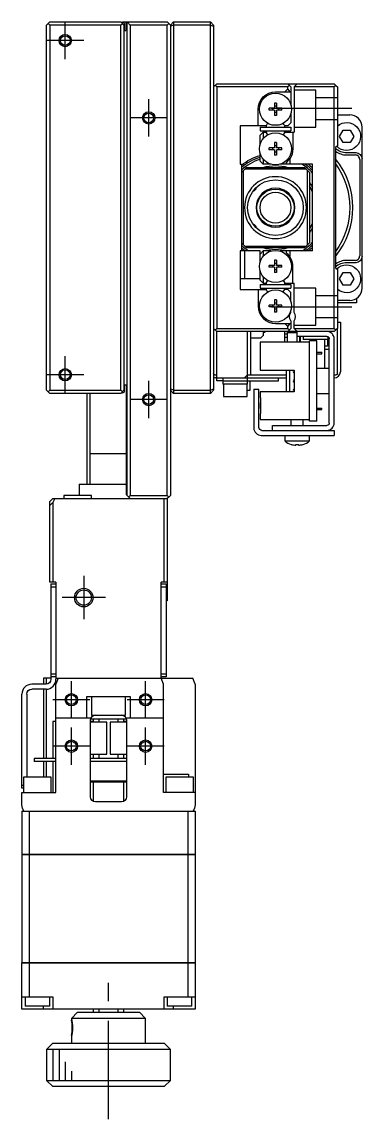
# Model space of a CAD drawing. Extents: x 0 to 396, y -8 to 328.
# Drawn here: x 340.8 to 395.8, y 151 to 328.2 of the extents above; entities that cross this region are included whole.
import ezdxf

# ---------------------------------------------------------------- set-up
doc = ezdxf.new("R2010")
doc.units = 0
doc.header["$LTSCALE"] = 0.5
doc.linetypes.add('CENTER', pattern=[50.8, 31.75, -6.35, 6.35, -6.35])
doc.linetypes.add('DASHED', pattern=[19.05, 12.7, -6.35])
for name, color, linetype in [('MSM_CENTER', 1, 'CENTER'), ('MSM_CONTINUOUS', 7, 'CONTINUOUS'), ('MSM_DASHED', 4, 'DASHED'), ('MSM_NARROW', 5, 'CONTINUOUS')]:
    doc.layers.add(name, color=color, linetype=linetype)

msp = doc.modelspace()

# ---------------------------------------------------------------- linework, layer by layer
at = {"layer": 'MSM_CENTER'}
for p, q in [((347.75, 322.2), (347.75, 328.2)), ((350.75, 325.2), (344.75, 325.2)), ((361.25, 309.7), (361.25, 315.7)), ((394.11, 314.2), (381.11, 314.2)), ((364.25, 312.7), (358.25, 312.7)), ((381.11, 282.2), (394.11, 282.2)), ((347.75, 268.2), (347.75, 274.2)), ((350.75, 271.2), (344.75, 271.2)), ((361.25, 264.2), (361.25, 270.2)), ((364.25, 267.2), (358.25, 267.2)), ((350.75, 238.7), (350.75, 231.7)), ((354.25, 235.2), (347.25, 235.2)), ((348.75, 215.7), (348.75, 221.7)), ((360.75, 215.7), (360.75, 221.7)), ((351.75, 218.7), (345.75, 218.7)), ((363.75, 218.7), (357.75, 218.7)), ((348.75, 208.2), (348.75, 214.2)), ((360.75, 208.2), (360.75, 214.2)), ((351.75, 211.2), (345.75, 211.2)), ((363.75, 211.2), (357.75, 211.2)), ((354.75, 150.95), (354.75, 172.95))]:
    msp.add_line(p, q, dxfattribs=at)
at = {"layer": 'MSM_CONTINUOUS'}
for p, q in [((345, 327.95), (344.75, 327.7)), ((345, 327.95), (345.25, 328.2)), ((345.25, 327.7), (345, 327.95)), ((345.25, 328.2), (356.75, 328.2)), ((356.75, 328.2), (357.25, 327.7)), ((357, 327.95), (356.75, 327.7)), ((356.85, 328.1), (357.05, 328.1)), ((356.95, 328.1), (357.05, 328.2)), ((357.05, 328.2), (364.25, 328.2)), ((357.55, 328.2), (357.55, 326.8)), ((358.25, 327.7), (357.75, 328.2)), ((357.75, 251.7), (357.75, 328.2)), ((364.25, 328.2), (364.5, 327.95)), ((364.5, 327.95), (364.25, 327.7)), ((364.75, 327.7), (364.5, 327.95)), ((365.25, 328.2), (364.75, 327.7)), ((365.25, 328.2), (371.25, 328.2)), ((365.25, 328.2), (365.25, 268.2)), ((371.25, 328.2), (371.75, 327.7)), ((371.25, 268.2), (371.25, 328.2)), ((344.75, 268.7), (344.75, 327.7)), ((356.75, 327.7), (345.25, 327.7)), ((345.25, 327.7), (345.25, 268.7)), ((356.75, 268.7), (356.75, 327.7)), ((357.25, 327.7), (357.25, 268.7)), ((357.25, 326.8), (357.55, 326.8)), ((357.35, 327.1), (357.35, 327.8)), ((358.25, 327.7), (358.25, 251.7)), ((364.25, 327.7), (358.25, 327.7)), ((364.25, 251.7), (364.25, 327.7)), ((364.75, 327.7), (364.75, 251.7)), ((365.25, 327.7), (364.75, 327.5)), ((371.25, 327.7), (365.25, 327.7)), ((371.25, 327.7), (371.75, 327.5)), ((371.75, 327.7), (371.75, 268.7)), ((371.75, 317.7), (372.25, 318.2)), ((372.25, 317.7), (372, 317.95)), ((372.25, 318.2), (391.25, 318.2)), ((372.25, 317.7), (372.25, 278.7)), ((383.75, 317.7), (372.25, 317.7)), ((383.75, 317.4), (383.25, 316.9)), ((383.75, 318.2), (384.25, 317.7)), ((384, 317.95), (383.75, 317.7)), ((383.75, 317.4), (383.75, 317.7)), ((384.1, 316.9), (383.75, 317.4)), ((384.25, 317.7), (384.25, 314.82)), ((384.75, 317.7), (385.25, 318.2)), ((384.75, 317.7), (384.75, 310.4)), ((391.25, 317.7), (384.75, 317.7)), ((391.25, 318.2), (391.5, 317.95)), ((391.5, 317.95), (391.25, 317.7)), ((391.25, 278.7), (391.25, 317.7)), ((391.5, 317.95), (391.75, 317.7)), ((391.75, 317.7), (391.75, 308.2)), ((381.75, 316.9), (384.25, 316.9)), ((378.95, 311.4), (378.95, 314.1)), ((381.55, 314.25), (380.75, 314.25)), ((380.75, 313.96), (380.75, 314.25)), ((381.55, 313.96), (380.75, 313.96)), ((381.28, 314.25), (381.28, 313.96)), ((381.9, 315.1), (381.61, 315.1)), ((381.61, 315.1), (381.61, 314.31)), ((381.9, 314.57), (381.61, 314.57)), ((381.61, 313.9), (381.61, 313.1)), ((381.9, 315.1), (381.9, 314.31)), ((381.9, 313.9), (381.9, 313.1)), ((382.75, 314.25), (381.96, 314.25)), ((382.75, 313.96), (381.96, 313.96)), ((382.22, 314.25), (382.22, 313.96)), ((382.75, 313.96), (382.75, 314.25)), ((381.61, 313.63), (381.9, 313.63)), ((381.9, 313.1), (381.61, 313.1)), ((384.25, 313.39), (384.25, 311.9)), ((391.75, 313.2), (393.75, 313.2)), ((380.23, 311.4), (376.05, 311.4)), ((376.05, 311.4), (376.05, 305.2)), ((379.25, 311.2), (379.25, 310.6)), ((379.25, 311.2), (384.25, 311.2)), ((379.25, 310.6), (384.25, 310.6)), ((379.25, 309.9), (379.75, 310.4)), ((379.75, 310.4), (379.75, 309.36)), ((379.75, 310.4), (380.21, 310.4)), ((380.21, 310.4), (380.42, 310.03)), ((380.42, 311.73), (380.23, 311.4)), ((383.27, 311.4), (383.21, 311.49)), ((383.21, 310.26), (383.29, 310.4)), ((383.75, 311.4), (383.27, 311.4)), ((383.29, 310.4), (384.75, 310.4)), ((383.75, 311.4), (384.25, 311.9)), ((384.25, 311.2), (384.25, 310.6)), ((384.55, 310.4), (384.55, 307.7)), ((392.1, 309.7), (392.67, 310.7)), ((392.67, 310.7), (393.83, 310.7)), ((393.83, 310.7), (394.4, 309.7)), ((395.75, 285.2), (395.75, 311.2)), ((379.25, 308.42), (379.25, 309.9)), ((381.9, 308.7), (381.61, 308.7)), ((381.61, 308.7), (381.61, 307.91)), ((381.9, 308.7), (381.9, 307.91)), ((392.67, 308.7), (392.1, 309.7)), ((393.83, 308.7), (392.67, 308.7)), ((394.4, 309.7), (393.83, 308.7)), ((379.25, 305.7), (379.25, 306.99)), ((381.55, 307.85), (380.75, 307.85)), ((380.75, 307.56), (380.75, 307.85)), ((381.55, 307.56), (380.75, 307.56)), ((381.28, 307.85), (381.28, 307.56)), ((381.9, 308.17), (381.61, 308.17)), ((381.61, 307.5), (381.61, 306.7)), ((381.61, 307.23), (381.9, 307.23)), ((381.9, 306.7), (381.61, 306.7)), ((381.9, 307.5), (381.9, 306.7)), ((382.75, 307.85), (381.96, 307.85)), ((382.75, 307.56), (381.96, 307.56)), ((382.22, 307.85), (382.22, 307.56)), ((382.75, 307.56), (382.75, 307.85)), ((391.75, 308.2), (391.45, 307.9)), ((391.45, 307.9), (391.45, 288.5)), ((393.25, 307.1), (394.75, 307.1)), ((393.25, 306.72), (394.62, 306.72)), ((376.05, 305.2), (376.25, 305.2)), ((376.25, 305.2), (376.25, 291.2)), ((379.75, 305.2), (379.25, 305.7)), ((379.75, 306.04), (379.75, 305.2)), ((381.04, 305.2), (379.75, 305.2)), ((387.75, 305.2), (382.46, 305.2)), ((383.55, 305.2), (383.55, 305.56)), ((384.05, 306.11), (384.05, 305.2)), ((387.75, 291.2), (387.75, 305.2)), ((395.37, 305.98), (395.37, 290.43)), ((376.25, 303.9), (377.05, 304.7)), ((376.55, 304.2), (376.55, 292.2)), ((386.75, 304.4), (376.75, 304.4)), ((377.05, 304.7), (386.45, 304.7)), ((386.45, 304.7), (387.25, 303.9)), ((386.95, 292.2), (386.95, 304.2)), ((387.25, 303.9), (387.25, 292.5)), ((378.55, 301.37), (378.55, 301.18)), ((378.19, 300.95), (378.33, 300.95)), ((378.33, 300.95), (378.55, 301.18)), ((378.33, 300.95), (378.33, 301.12)), ((380.38, 301), (380.31, 301)), ((380.38, 301), (380.44, 301.07)), ((383.06, 301.07), (383.13, 301)), ((383.19, 301), (383.13, 301)), ((378.33, 295.45), (378.19, 295.45)), ((378.33, 295.28), (378.33, 295.45)), ((378.55, 295.23), (378.33, 295.45)), ((378.55, 295.23), (378.55, 295.04)), ((377.05, 291.7), (376.25, 292.5)), ((387.25, 292.5), (386.45, 291.7)), ((376.25, 291.2), (376.05, 291.2)), ((376.05, 291.2), (376.05, 285)), ((379.25, 291.25), (376.25, 291.25)), ((376.75, 292), (386.75, 292)), ((376.75, 291.25), (376.75, 286.75)), ((386.45, 291.7), (377.05, 291.7)), ((379.25, 289.42), (379.25, 291.25)), ((379.25, 290.7), (379.75, 291.2)), ((379.75, 291.2), (379.75, 290.36)), ((381.04, 291.2), (379.75, 291.2)), ((387.75, 291.2), (382.46, 291.2)), ((383.55, 290.85), (383.55, 291.2)), ((384.05, 291.2), (384.05, 290.3)), ((381.9, 289.7), (381.61, 289.7)), ((381.61, 289.7), (381.61, 288.91)), ((381.9, 289.17), (381.61, 289.17)), ((381.9, 289.7), (381.9, 288.91)), ((394.62, 289.68), (393.25, 289.68)), ((394.75, 289.3), (393.25, 289.3)), ((379.25, 286.5), (379.25, 287.99)), ((381.55, 288.85), (380.75, 288.85)), ((380.75, 288.56), (380.75, 288.85)), ((381.55, 288.56), (380.75, 288.56)), ((381.28, 288.85), (381.28, 288.56)), ((381.61, 288.5), (381.61, 287.7)), ((381.61, 288.23), (381.9, 288.23)), ((381.9, 287.7), (381.61, 287.7)), ((381.9, 288.5), (381.9, 287.7)), ((382.75, 288.85), (381.96, 288.85)), ((382.75, 288.56), (381.96, 288.56)), ((382.22, 288.85), (382.22, 288.56)), ((382.75, 288.56), (382.75, 288.85)), ((384.55, 286), (384.55, 288.7)), ((391.45, 288.5), (391.75, 288.2)), ((391.75, 288.2), (391.75, 278.7)), ((392.1, 286.7), (392.67, 287.7)), ((392.67, 287.7), (393.83, 287.7)), ((393.83, 287.7), (394.4, 286.7)), ((376.05, 286.75), (379.25, 286.75)), ((379.75, 286), (379.25, 286.5)), ((379.25, 285.8), (379.25, 285.2)), ((379.25, 285.8), (384.25, 285.8)), ((379.75, 287.04), (379.75, 286)), ((379.75, 286), (380.21, 286)), ((380.42, 286.38), (380.21, 286)), ((383.29, 286), (383.21, 286.14)), ((383.29, 286), (384.75, 286)), ((384.25, 285.8), (384.25, 285.2)), ((384.75, 281.26), (384.75, 286)), ((392.67, 285.7), (392.1, 286.7)), ((393.83, 285.7), (392.67, 285.7)), ((394.4, 286.7), (393.83, 285.7)), ((376.05, 285), (380.23, 285)), ((378.95, 285), (378.95, 282.3)), ((379.25, 285.2), (384.25, 285.2)), ((380.23, 285), (380.42, 284.68)), ((383.21, 284.91), (383.27, 285)), ((383.75, 285), (383.27, 285)), ((384.25, 284.5), (383.75, 285)), ((384.25, 283.02), (384.25, 284.5)), ((381.55, 282.45), (380.75, 282.45)), ((380.75, 282.16), (380.75, 282.45)), ((381.55, 282.16), (380.75, 282.16)), ((381.28, 282.45), (381.28, 282.16)), ((381.9, 283.3), (381.61, 283.3)), ((381.61, 283.3), (381.61, 282.51)), ((381.9, 282.77), (381.61, 282.77)), ((381.61, 282.1), (381.61, 281.3)), ((381.61, 281.83), (381.9, 281.83)), ((381.9, 283.3), (381.9, 282.51)), ((381.9, 282.1), (381.9, 281.3)), ((382.75, 282.45), (381.96, 282.45)), ((382.75, 282.16), (381.96, 282.16)), ((382.22, 282.45), (382.22, 282.16)), ((382.75, 282.16), (382.75, 282.45)), ((393.75, 283.2), (391.75, 283.2)), ((394.85, 282.8), (391.75, 282.8)), ((394.85, 283.53), (394.85, 282.8)), ((381.9, 281.3), (381.61, 281.3)), ((384.25, 281.26), (384.25, 281.59)), ((372.25, 278.2), (371.75, 278.7)), ((372, 278.45), (372.25, 278.7)), ((372.25, 278.7), (383.75, 278.7)), ((381.75, 279.5), (384.25, 279.5)), ((383.25, 279.5), (383.75, 279)), ((383.75, 279), (384.1, 279.5)), ((383.75, 278.7), (383.75, 279)), ((383.75, 278.7), (384, 278.45)), ((384.25, 278.7), (383.75, 278.2)), ((384.25, 279.94), (384.25, 278.7)), ((384.75, 278.7), (384.75, 279.94)), ((384.75, 278.7), (391.25, 278.7)), ((385.25, 278.2), (384.75, 278.7)), ((391.25, 278.7), (391.5, 278.45)), ((391.5, 278.45), (391.25, 278.2)), ((391.75, 278.7), (391.5, 278.45)), ((391.75, 279.7), (392.25, 279.7)), ((391.75, 271.4), (391.75, 278.7)), ((392.25, 279.7), (392.25, 271.7)), ((372.25, 270.2), (372.25, 278.2)), ((391.25, 278.2), (372.25, 278.2)), ((377.25, 270.7), (377.25, 278.2)), ((377.75, 271.2), (377.75, 278.2)), ((379.33, 277.12), (377.75, 277.12)), ((379.72, 277.47), (379.4, 277.15)), ((379.75, 278.2), (379.75, 277.54)), ((379.75, 278.01), (379.86, 278.01)), ((383.18, 278.2), (383.18, 276.45)), ((383.18, 277.8), (383.68, 277.8)), ((383.18, 277.3), (383.68, 277.3)), ((383.68, 276.45), (383.68, 278.2)), ((385.18, 278), (383.68, 278)), ((385.18, 278.2), (385.18, 276.6)), ((385.25, 277.4), (385.25, 278.2)), ((390.05, 277.4), (385.25, 277.4)), ((385.68, 276.6), (385.68, 277.4)), ((385.75, 277.4), (385.75, 276.45)), ((386.25, 277.4), (386.25, 276.9)), ((390.25, 276.9), (386.25, 276.9)), ((388.45, 276.7), (387.25, 276.7)), ((387.25, 263.7), (387.25, 276.7)), ((388.45, 263.7), (388.45, 276.7)), ((389.75, 272.2), (389.75, 276.9)), ((390.18, 278.2), (390.18, 278.2)), ((390.18, 276.9), (390.18, 275.8)), ((390.25, 276.9), (390.25, 277.35)), ((390.25, 277.3), (390.31, 277.3)), ((390.45, 263.4), (390.45, 277)), ((390.68, 278.2), (390.68, 278.03)), ((391.25, 263.4), (391.25, 277)), ((379.25, 276.45), (379.25, 271.95)), ((387.25, 276.45), (379.25, 276.45)), ((388.45, 274.83), (389.25, 274.83)), ((389.25, 274.58), (389.25, 274.83)), ((390.18, 275.8), (389.75, 275.8)), ((390.45, 275.3), (389.75, 275.3)), ((388.45, 274.58), (389.25, 274.58)), ((371.95, 271.2), (372.25, 271.2)), ((377.25, 271.2), (376.75, 270.7)), ((377.25, 271.2), (383.55, 271.2)), ((379.25, 271.95), (384.75, 271.95)), ((383.55, 268.45), (383.55, 271.95)), ((384.05, 268.45), (384.05, 271.95)), ((384.75, 271.95), (384.75, 268.45)), ((390.45, 272.2), (388.45, 272.2)), ((391.25, 271.2), (391.55, 271.2)), ((357.25, 269.6), (357.65, 269.6)), ((357.65, 251.8), (357.65, 269.6)), ((372.25, 270.7), (383.55, 270.7)), ((373.25, 270.2), (372.25, 270.2)), ((373.25, 270.7), (373.25, 270.2)), ((373.25, 270.2), (382.25, 270.2)), ((373.25, 270.2), (373.25, 269.7)), ((377.25, 269.7), (373.25, 269.7)), ((377.25, 269.7), (373.25, 269.7)), ((373.35, 269.7), (373.35, 267.7)), ((377.15, 267.7), (377.15, 269.7)), ((377.25, 269.7), (377.25, 270.7)), ((377.65, 268.7), (377.65, 270.2)), ((382.25, 270.2), (382.25, 270.7)), ((344.75, 268.7), (345, 268.45)), ((345, 268.45), (345.25, 268.7)), ((345.25, 268.2), (345, 268.45)), ((345.25, 268.7), (356.75, 268.7)), ((356.75, 268.2), (345.25, 268.2)), ((351.25, 268.2), (351.25, 253.5)), ((351.75, 268.2), (351.75, 253.5)), ((356.75, 268.7), (357, 268.45)), ((357.25, 268.7), (356.75, 268.2)), ((357.05, 268.3), (356.85, 268.3)), ((357.35, 268.6), (357.35, 269.3)), ((365.25, 268.7), (364.75, 268.91)), ((364.75, 268.7), (365.25, 268.2)), ((365.25, 268.7), (371.25, 268.7)), ((371.25, 268.2), (365.25, 268.2)), ((371.25, 268.7), (371.75, 268.91)), ((371.25, 268.2), (371.75, 268.7)), ((373.35, 267.7), (377.15, 267.7)), ((377.15, 268.7), (377.65, 268.7)), ((378.25, 268.9), (379.05, 268.9)), ((378.25, 268.9), (378.25, 262.6)), ((379.05, 262.7), (379.05, 268.9)), ((379.25, 268.45), (379.25, 267.45)), ((384.75, 268.45), (379.25, 268.45)), ((388.45, 268.2), (390.45, 268.2)), ((379.25, 267.45), (379.35, 267.45)), ((379.35, 266.65), (379.25, 266.65)), ((379.25, 266.65), (379.25, 265.75)), ((379.35, 266.28), (379.25, 266.28)), ((379.35, 266.13), (379.25, 266.13)), ((379.35, 267.45), (379.35, 264.95)), ((379.35, 265.75), (379.25, 265.75)), ((379.25, 264.95), (379.25, 263.95)), ((379.25, 264.95), (379.35, 264.95)), ((388.45, 265.83), (389.25, 265.83)), ((388.45, 265.58), (389.25, 265.58)), ((389.25, 265.58), (389.25, 265.83)), ((379.25, 263.95), (387.25, 263.95)), ((381.25, 262.2), (381.25, 263)), ((381.25, 263), (390.05, 263)), ((384.25, 263.95), (384.25, 263)), ((386.25, 263), (386.25, 263.95)), ((388.45, 263.7), (387.25, 263.7)), ((379.45, 261.4), (391.25, 261.4)), ((379.55, 262.2), (391.25, 262.2)), ((383.25, 261.4), (383.25, 260.5)), ((387.25, 260.5), (387.25, 261.4)), ((391.25, 262.2), (391.25, 261.4)), ((383.25, 260.5), (387.25, 260.5)), ((384.3, 259.95), (384.32, 259.95)), ((385.05, 259.95), (385.45, 259.95)), ((385.05, 259.82), (385.05, 259.95)), ((385.45, 259.95), (385.45, 259.82)), ((386.18, 259.95), (386.2, 259.95)), ((351.75, 258.5), (357.65, 258.5)), ((350, 253.5), (357.65, 253.5)), ((350, 253.5), (350, 251.7)), ((352, 251.7), (347.5, 251.7)), ((347.5, 251.7), (347.5, 251.2)), ((352, 251.2), (352, 251.7)), ((357.65, 251.8), (358.25, 251.2)), ((358, 251.45), (358.25, 251.7)), ((358.25, 251.7), (364.25, 251.7)), ((364.25, 251.7), (364.5, 251.45)), ((364.5, 251.45), (364.75, 251.7)), ((345.25, 250.7), (345.75, 251.2)), ((345.25, 237.7), (345.25, 250.7)), ((345.75, 250.59), (345.25, 250.09)), ((346.06, 251.2), (345.75, 250.59)), ((345.75, 251.2), (364.25, 251.2)), ((345.75, 250.59), (345.75, 237.7)), ((363.75, 237.7), (363.75, 251.2)), ((364.5, 251.45), (364.25, 251.2)), ((364.25, 251.2), (364.25, 234.7)), ((346.25, 237.7), (345.25, 237.7)), ((346.25, 237.7), (346.25, 222)), ((364.25, 237.7), (363.25, 237.7)), ((363.25, 222.2), (363.25, 237.7)), ((345.45, 237.4), (346.25, 237.4)), ((345.45, 237.4), (345.45, 222)), ((346.25, 236.9), (345.45, 236.9)), ((363.25, 237.4), (364.05, 237.4)), ((364.05, 236.9), (363.25, 236.9)), ((364.05, 237.4), (364.05, 222.4)), ((364.25, 234.7), (364.05, 234.7)), ((345.45, 222.2), (344.25, 222.2)), ((344.25, 222.2), (344.25, 221.2)), ((344.75, 221.21), (344.75, 222.2)), ((345.45, 222.9), (346.25, 222.9)), ((346.25, 222.4), (345.45, 222.4)), ((346.63, 222.2), (346.25, 221.2)), ((346.25, 222.2), (363.25, 222.2)), ((363.25, 222.9), (364.05, 222.9)), ((364.05, 222.4), (363.25, 222.4)), ((363.65, 221.2), (363.27, 222.2)), ((363.27, 222.2), (368.37, 222.2)), ((368.75, 221.2), (368.37, 222.2)), ((344.65, 221.2), (342.35, 221.2)), ((344.65, 220.4), (342.35, 220.4)), ((344.25, 220.4), (344.25, 209.2)), ((344.75, 209.2), (344.75, 220.41)), ((346.25, 203.7), (346.25, 221.2)), ((363.65, 203.7), (363.65, 221.2)), ((368.75, 221.2), (368.75, 201.7)), ((340.75, 204.4), (340.75, 219.6)), ((341.55, 219.6), (341.55, 206.2)), ((351.25, 219.2), (358.25, 219.2)), ((351.25, 215.7), (351.25, 219.2)), ((352, 219.2), (352, 216.2)), ((357.5, 216.2), (357.5, 219.2)), ((358.25, 219.2), (358.25, 215.7)), ((345.75, 215.2), (345.75, 209.2)), ((346.25, 215.2), (345.75, 215.2)), ((351.88, 215.7), (346.25, 215.7)), ((351.85, 203), (351.85, 215.4)), ((352.25, 215.2), (351.85, 215.2)), ((354.5, 215.1), (351.85, 215.1)), ((351.87, 215.6), (357.63, 215.6)), ((351.88, 215.61), (351.91, 215.7)), ((351.88, 215.7), (351.88, 215.61)), ((352, 216.2), (357.5, 216.2)), ((352.25, 215.6), (352.25, 215.1)), ((353.25, 215.1), (353.25, 215.6)), ((354.5, 209.9), (354.5, 215.1)), ((355, 215.1), (355, 209.9)), ((357.65, 215.1), (355, 215.1)), ((356.25, 215.6), (356.25, 215.1)), ((357.25, 215.1), (357.25, 215.6)), ((357.65, 215.2), (357.25, 215.2)), ((357.6, 215.69), (357.62, 215.61)), ((357.62, 215.7), (357.62, 215.61)), ((363.65, 215.7), (357.62, 215.7)), ((357.65, 215.4), (357.65, 203)), ((346.25, 209.2), (342.75, 209.2)), ((342.75, 209.2), (342.75, 208.7)), ((351.85, 209.9), (354.5, 209.9)), ((357.65, 209.2), (351.85, 209.2)), ((352.25, 209.9), (352.25, 209.2)), ((353.25, 209.2), (353.25, 209.9)), ((355, 209.9), (357.65, 209.9)), ((356.25, 209.9), (356.25, 209.2)), ((357.25, 209.2), (357.25, 209.9)), ((346.25, 208.7), (342.75, 208.7)), ((344.25, 208.7), (344.25, 206.2)), ((344.75, 206.2), (344.75, 208.7)), ((345.75, 208.7), (345.75, 203.7)), ((357.65, 208.7), (351.85, 208.7)), ((345.5, 206.2), (341, 206.2)), ((341, 206.2), (341, 203.7)), ((345.5, 203.7), (345.5, 206.2)), ((363.65, 206.7), (367.7, 206.7)), ((368.5, 206.2), (364, 206.2)), ((364, 206.2), (364, 203.7)), ((367.7, 206.7), (367.7, 206.2)), ((368.5, 203.7), (368.5, 206.2)), ((340.75, 204.9), (341, 204.9)), ((341, 204.4), (340.75, 204.4)), ((351.85, 205.6), (357.65, 205.6)), ((357.65, 205.4), (351.85, 205.4)), ((352.25, 205.4), (352.25, 202.31)), ((357.25, 202.31), (357.25, 205.4)), ((340.75, 201.7), (340.75, 203.7)), ((340.75, 203.7), (346.25, 203.7)), ((356.85, 202.2), (352.65, 202.2)), ((368.75, 203.7), (363.65, 203.7)), ((340.75, 200.7), (340.75, 193.71)), ((340.75, 200.7), (368.75, 200.7)), ((341.9, 200.7), (341.9, 193.71)), ((367.6, 200.7), (367.6, 193.71)), ((368.75, 200.7), (368.75, 193.71)), ((340.75, 193.71), (368.75, 193.71)), ((340.75, 193.7), (340.75, 176.21)), ((368.75, 193.7), (340.75, 193.7)), ((340.76, 193.7), (340.76, 193.71)), ((341.9, 193.7), (341.9, 176.21)), ((341.91, 193.7), (341.91, 193.71)), ((367.59, 193.7), (367.59, 193.71)), ((367.6, 193.7), (367.6, 176.21)), ((368.74, 193.7), (368.74, 193.71)), ((368.75, 193.7), (368.75, 176.21)), ((340.75, 176.21), (368.75, 176.21)), ((368.75, 176.2), (340.75, 176.2)), ((340.75, 168.7), (340.75, 176.2)), ((340.76, 176.2), (340.76, 176.21)), ((341.9, 176.2), (341.9, 170.7)), ((341.91, 176.2), (341.91, 176.21)), ((367.59, 176.2), (367.59, 176.21)), ((367.6, 176.2), (367.6, 170.7)), ((368.74, 176.2), (368.74, 176.21)), ((368.75, 176.2), (368.75, 168.7)), ((340.75, 170.7), (345.75, 170.7)), ((341.25, 170.7), (341.25, 169.2)), ((345.25, 169.2), (345.25, 170.7)), ((345.75, 170.7), (345.75, 168.7)), ((363.75, 168.7), (363.75, 170.7)), ((363.75, 170.7), (368.75, 170.7)), ((364.25, 170.7), (364.25, 169.2)), ((368.25, 169.2), (368.25, 170.7)), ((368.75, 168.7), (340.75, 168.7)), ((345.25, 169.2), (341.25, 169.2)), ((344.25, 168.7), (344.25, 169.2)), ((352.25, 168.7), (352.25, 168.2)), ((353.25, 168.2), (353.25, 168.7)), ((356.25, 168.7), (356.25, 168.2)), ((357.25, 168.2), (357.25, 168.7)), ((368.25, 169.2), (364.25, 169.2)), ((365.25, 168.7), (365.25, 169.2)), ((348.75, 167.2), (349.75, 168.2)), ((360.75, 167.2), (348.75, 167.2)), ((348.75, 167.2), (348.75, 166.95)), ((349.75, 168.2), (359.75, 168.2)), ((359.75, 168.2), (360.75, 167.2)), ((360.75, 163.2), (360.75, 167.2)), ((345.75, 163.2), (344.75, 162.2)), ((345.75, 163.2), (363.75, 163.2)), ((348.75, 164.45), (348.75, 164.2)), ((348.75, 164.2), (348.75, 163.2)), ((364.75, 162.2), (363.75, 163.2)), ((364.75, 162.2), (344.75, 162.2)), ((344.75, 162.2), (344.75, 157.2)), ((364.75, 157.2), (364.75, 162.2)), ((344.75, 157.2), (364.75, 157.2)), ((344.75, 157.2), (345.75, 156.2)), ((363.75, 156.2), (345.75, 156.2)), ((363.75, 156.2), (364.75, 157.2))]:
    msp.add_line(p, q, dxfattribs=at)
for centre, radius in [((347.75, 325.2), 0.783), ((381.75, 314.1), 2.6), ((361.25, 312.7), 0.783), ((381.75, 307.7), 2.6), ((381.75, 298.2), 4.5), ((381.75, 298.2), 3), ((381.75, 288.7), 2.6), ((381.75, 282.3), 2.6), ((347.75, 271.2), 0.783), ((361.25, 267.2), 0.783), ((350.75, 235.2), 1.23), ((348.75, 218.7), 0.783), ((360.75, 218.7), 0.783), ((348.75, 211.2), 0.783), ((360.75, 211.2), 0.783)]:
    msp.add_circle(centre, radius, dxfattribs=at)
at = {"layer": 'MSM_CONTINUOUS', "extrusion": (0, 0, -1)}
for radius in [5, 3.15]:
    msp.add_circle((-381.75, 298.2), radius, dxfattribs=at)
at = {"layer": 'MSM_CONTINUOUS'}
for centre, radius, start, end in [((357.05, 327.8), 0.3, 0, 90), ((357.05, 327.1), 0.3, 311.8103, 0), ((393.75, 311.2), 2, 0, 90), ((381.75, 310.9), 1.59, 160.1817, 169.1069), ((381.75, 310.9), 1.59, 190.8931, 216.1972), ((381.87, 310.74), 1.75, 141.5493, 145.4948), ((381.64, 310.74), 1.75, 25.4948, 38.4507), ((381.75, 310.9), 1.59, 323.8028, 349.1069), ((381.64, 311.02), 1.75, 322.994, 334.5052), ((381.75, 310.9), 1.59, 10.8931, 19.8183), ((381.87, 311.02), 1.75, 214.5052, 217.006), ((393.25, 309.7), 2.6, 226.1869, 270), ((393.25, 309.7), 2.98, 232.8698, 270), ((394.64, 305.99), 0.727, 358.5587, 91.4413), ((381.75, 298.2), 8.5, 107.1046, 130.3202), ((381.75, 298.2), 8.2, 107.7508, 132.1236), ((381.75, 307.7), 2.8, 310.0052, 325.2281), ((381.75, 298.2), 8.2, 42.9703, 58.6119), ((381.75, 298.2), 8.5, 45.0991, 55.4397), ((381.75, 298.2), 12.5, 320.8958, 39.1042), ((381.75, 298.2), 6.5, 22.6199, 32.2042), ((381.75, 298.2), 6.5, 327.7958, 337.3801), ((381.75, 298.2), 8.2, 301.3881, 317.0297), ((381.75, 298.2), 8.2, 227.8764, 237.9474), ((381.75, 298.2), 8.5, 229.6798, 234.8499), ((381.75, 288.7), 2.8, 0, 49.9948), ((381.75, 298.2), 8.5, 304.5603, 314.9009), ((393.25, 286.7), 2.98, 90, 127.1302), ((393.25, 286.7), 2.6, 90, 133.8131), ((394.64, 290.41), 0.727, 268.5587, 1.4413), ((381.75, 285.5), 1.59, 143.8028, 169.1069), ((381.87, 285.39), 1.75, 142.994, 145.4948), ((381.64, 285.39), 1.75, 25.4948, 37.006), ((381.75, 285.5), 1.59, 10.8931, 36.1972), ((381.75, 285.5), 1.59, 190.8931, 199.8183), ((381.87, 285.67), 1.75, 214.5052, 218.4507), ((381.64, 285.67), 1.75, 321.5493, 334.5052), ((381.75, 285.5), 1.59, 340.1817, 349.1069), ((393.75, 285.2), 2, 270, 0), ((381.75, 282.3), 2.8, 180, 270), ((384, 280.6), 1, 318.5904, 41.4096), ((379.86, 278.34), 0.33, 270, 334.8973), ((385.43, 276.6), 0.25, 180, 216.8699), ((385.43, 276.6), 0.25, 323.1301, 0), ((390.05, 277), 1.2, 0, 90), ((384.85, 271.7), 0.25, 113.5782, 246.4218), ((391.25, 271.7), 1, 270, 0), ((357.05, 269.3), 0.3, 0, 48.1897), ((372.25, 271.7), 1, 239.9999, 270), ((384.85, 270.2), 0.25, 113.5782, 246.4218), ((357.05, 268.6), 0.3, 270, 0), ((384.85, 268.7), 0.25, 113.5782, 246.4218), ((379.45, 262.6), 1.2, 180, 270), ((390.05, 263.4), 1.2, 270, 0), ((385.25, 263), 3.2, 231.3178, 252.73), ((385.25, 263), 3.19, 253.0947, 266.4096), ((385.25, 263), 3.19, 273.5904, 286.9053), ((385.25, 263), 3.2, 287.27, 308.6822), ((344.65, 222), 1.6, 270, 0), ((342.35, 219.6), 1.6, 90, 180), ((352.65, 215.4), 0.802, 90.0949, 158.3604), ((356.85, 215.4), 0.801, 21.0842, 89.9342), ((342.88, 165.7), 6, 347.9783, 12.0217)]:
    msp.add_arc(centre, radius, start, end, dxfattribs=at)
at = {"layer": 'MSM_CONTINUOUS', "extrusion": (0, 0, -1)}
for centre, radius, start, end in [((-381.75, 314.1), 2.8, 0, 90), ((-381.55, 314.31), 0.06, 180, 270), ((-381.55, 313.9), 0.06, 90, 180), ((-381.96, 314.31), 0.06, 270, 0), ((-381.96, 313.9), 0.06, 0, 90), ((-393.25, 309.7), 2.25, 48.1897, 315), ((-381.55, 307.91), 0.06, 180, 270), ((-381.55, 307.5), 0.06, 90, 180), ((-381.96, 307.91), 0.06, 270, 0), ((-381.96, 307.5), 0.06, 0, 90), ((-381.75, 307.7), 2.8, 180, 214.7719), ((-394.75, 306.1), 1, 90, 180), ((-381.75, 298.2), 8.8, 51.3178, 73.4955), ((-381.75, 298.2), 6.8, 72.9174, 107.0826), ((-381.75, 298.2), 8.8, 127.3018, 132.9859), ((-381.75, 298.2), 12, 143.9334, 216.0666), ((-381.75, 298.2), 6.8, 143.9811, 151.9275), ((-381.75, 298.2), 6.8, 208.0725, 216.0189), ((-381.75, 298.2), 8.8, 307.8357, 308.6822), ((-381.75, 298.2), 6.8, 252.9174, 287.0826), ((-381.75, 298.2), 8.8, 227.0141, 232.6982), ((-393.25, 286.7), 2.25, 45, 311.8103), ((-394.75, 290.3), 1, 180, 270), ((-381.55, 288.91), 0.06, 180, 270), ((-381.55, 288.5), 0.06, 90, 180), ((-381.96, 288.91), 0.06, 270, 0), ((-381.96, 288.5), 0.06, 0, 90), ((-381.55, 282.51), 0.06, 180, 270), ((-381.55, 282.1), 0.06, 90, 180), ((-381.96, 282.51), 0.06, 270, 0), ((-381.96, 282.1), 0.06, 0, 90), ((-385, 280.6), 1, 318.5904, 41.4096), ((-379.33, 277.22), 0.1, 225, 270), ((-379.65, 277.54), 0.1, 180, 225), ((-390.05, 277), 0.4, 90, 180), ((-371.95, 271.4), 0.2, 270, 0), ((-391.55, 271.4), 0.2, 180, 270), ((-379.55, 262.7), 0.5, 270, 0), ((-390.05, 263.4), 0.4, 180, 270), ((-344.65, 222), 0.8, 180, 270), ((-342.35, 219.6), 0.8, 0, 90), ((-352.65, 215.4), 0.8, 0, 15.1266), ((-356.85, 215.4), 0.8, 164.8734, 180), ((-352.65, 203), 0.8, 270, 0), ((-356.85, 203), 0.8, 180, 270), ((-342.25, 201.7), 1.5, 318.1897, 0), ((-367.25, 201.7), 1.5, 180, 221.8103)]:
    msp.add_arc(centre, radius, start, end, dxfattribs=at)
at = {"layer": 'MSM_DASHED'}
for p, q in [((388.25, 317.2), (384.75, 317.2)), ((388.25, 311.2), (388.25, 317.2)), ((391.75, 315.95), (388.25, 315.95)), ((388.25, 312.45), (391.75, 312.45)), ((384.75, 311.2), (388.25, 311.2)), ((388.25, 285.2), (384.75, 285.2)), ((388.25, 279.2), (388.25, 285.2)), ((391.75, 283.95), (388.25, 283.95)), ((388.25, 280.45), (391.75, 280.45)), ((384.75, 279.2), (388.25, 279.2))]:
    msp.add_line(p, q, dxfattribs=at)
at = {"layer": 'MSM_NARROW'}
for p, q in [((345.75, 162.2), (345.75, 157.2)), ((346.75, 162.2), (346.75, 157.2)), ((347.75, 160.2), (347.75, 157.2)), ((348.75, 158.7), (348.75, 157.2))]:
    msp.add_line(p, q, dxfattribs=at)
for centre, radius in [((347.75, 325.2), 1), ((361.25, 312.7), 1), ((381.75, 298.2), 2.5), ((347.75, 271.2), 1), ((361.25, 267.2), 1), ((350.75, 235.2), 1.5), ((348.75, 218.7), 1), ((360.75, 218.7), 1), ((348.75, 211.2), 1), ((360.75, 211.2), 1)]:
    msp.add_circle(centre, radius, dxfattribs=at)
at = {"layer": 'MSM_NARROW', "extrusion": (0, 0, -1)}
msp.add_arc((-342.96, 165.71), 5.98, 165.5136, 194.4864, dxfattribs=at)

doc.saveas('drawing.dxf')
